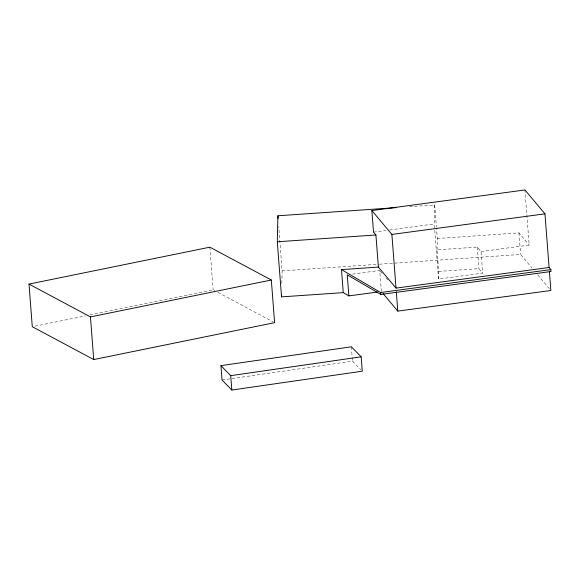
<?xml version="1.0" encoding="UTF-8"?>
<svg xmlns="http://www.w3.org/2000/svg" width="580" height="580" viewBox="0 0 580 580"><rect width="100%" height="100%" fill="white"/><g stroke="black" fill="none" stroke-linecap="round" stroke-linejoin="round"><path stroke-width="0.43" stroke-dasharray="2.9 2.17" d="M281.851 283.431L282.141 270.889L278.733 226.62M438.516 279.06L438.69 271.411L437.03 249.842L477.275 247.073L481.03 251.546L482.69 273.115L438.516 279.06L434.275 223.952L434.71 204.979L407.675 206.843M437.03 249.842L437.291 238.518L436.479 227.925M34.938 326.177L85.478 315.868M89.914 314.962L213.15 289.826L214.745 290.681M222.038 380.009L352.466 361.166L361.043 369.946M373.527 232.13L386.034 230.448M389.608 229.963L434.275 223.952M481.03 251.546L529.178 245.072L524.936 189.964M352.517 274.108L379.74 270.447L381.364 291.53M437.291 238.518L518.955 232.892L529.178 245.072M282.141 270.889L378.573 264.241M379.472 264.183L520.615 254.453L531.976 267.996M438.69 271.411L478.935 268.634L482.69 273.115M217.942 292.385L273.006 321.806M537.703 274.818L549.717 289.137M380.306 271.121L382.575 273.818M385.976 277.871L387.672 279.894M518.955 232.892L520.615 254.453M477.275 247.073L478.935 268.634M434.71 204.979L436.414 227.041M351.364 346.796L352.125 356.678M352.19 357.577L352.466 361.166M209.866 247.181L213.15 289.826"/><path stroke-width="0.87" d="M377.855 292.001L348.87 295.901L343.266 292.625L281.539 296.873L277.298 241.773L277.9 215.782L395.959 207.647M281.539 296.873L281.583 295.082M29 284.077L209.866 247.181L271.324 280.01L274.601 322.661L93.735 359.549L32.284 326.721L29 284.077L90.451 316.905L271.324 280.01M220.936 365.632L351.364 346.796L361.159 356.823L362.268 371.2L231.84 390.036L222.038 380.009L220.936 365.632L230.731 375.659L231.84 390.036M230.731 375.659L361.159 356.823M549.093 267.503L396.017 288.108L378.385 267.083L375.912 234.98L373.527 232.13L371.867 210.569L524.936 189.964L544.961 213.839L549.093 267.503L550.855 269.606L551 271.52L380.792 294.43L347.246 274.818L348.87 295.901M371.867 210.569L391.891 234.436L544.961 213.839M343.266 292.625L341.497 269.62L380.639 292.516L550.855 269.606M383.061 293.552L397.793 311.105L550.862 290.5L549.376 271.179M277.298 241.773L375.912 234.98M341.497 269.62L378.385 267.083M391.891 234.436L396.017 288.108M396.299 291.776L397.793 311.105M380.639 292.516L380.792 294.43M277.9 215.782L278.11 218.493M90.451 316.905L93.735 359.549"/></g></svg>
